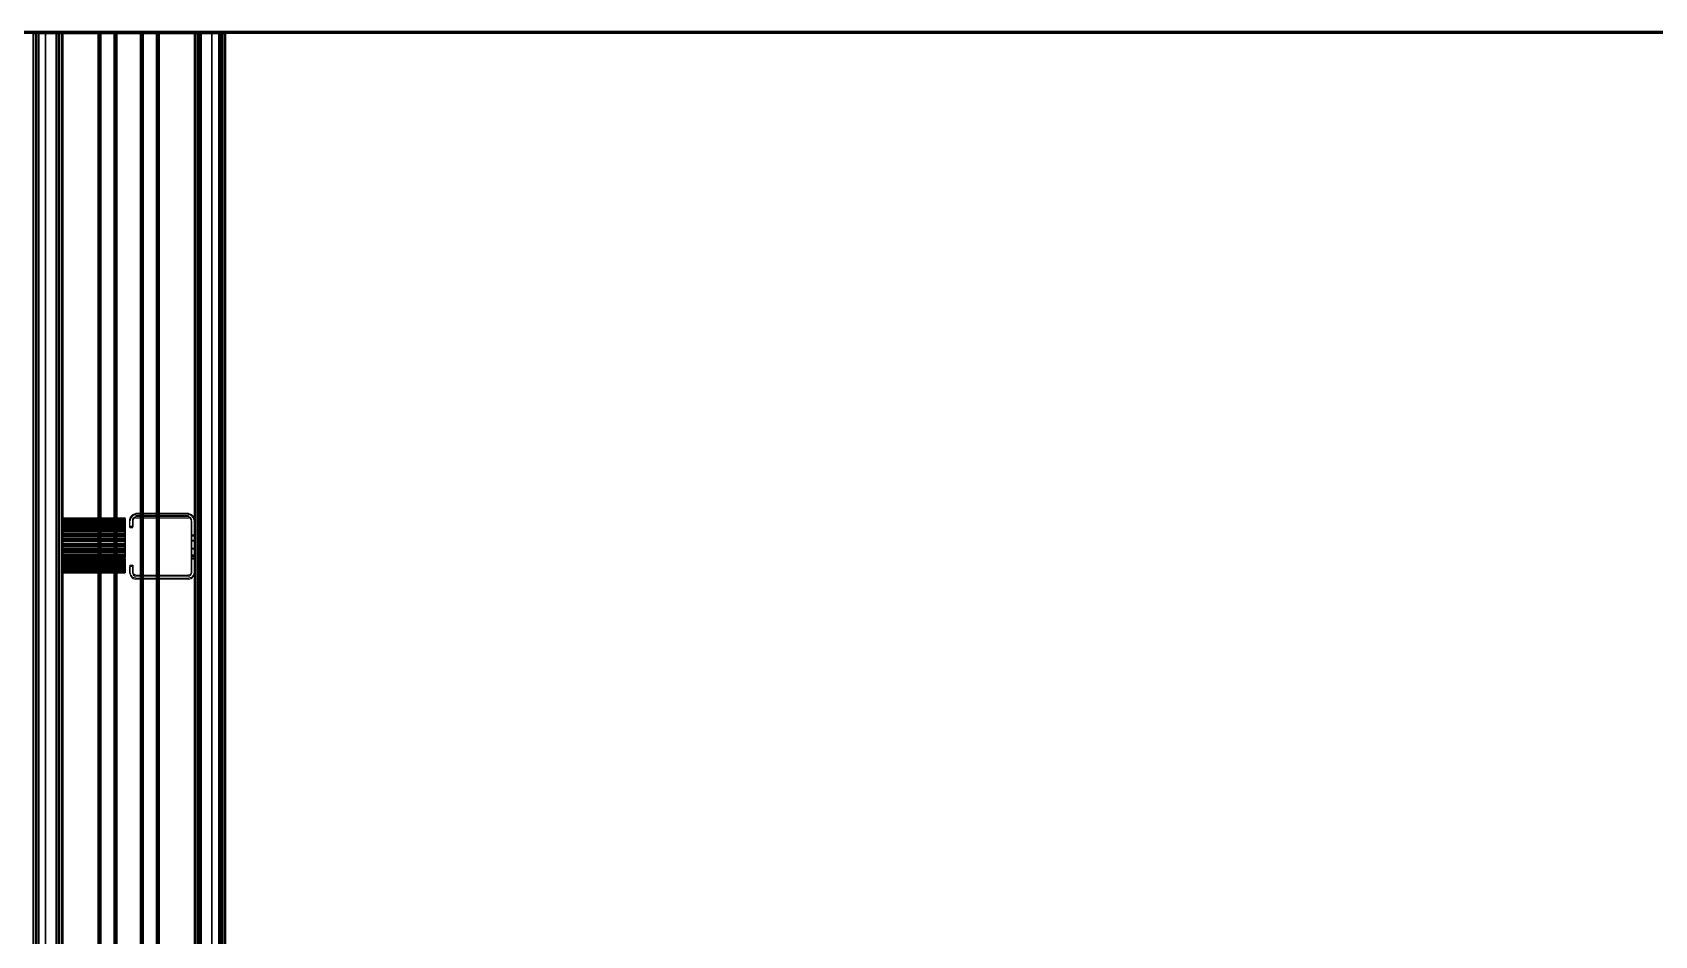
# Model space of a CAD drawing. Extents: x -1.15 to 3.72, y -0.59 to 4.79.
# Drawn here: x -0.51 to 0.244, y 4.326 to 4.746 of the extents above; entities that cross this region are included whole.
import ezdxf

# ---------------------------------------------------------------- set-up
doc = ezdxf.new("R2010")
doc.units = 0
doc.layers.add('DIMS', color=7, linetype='Continuous')
doc.layers.add('OUTLINES', color=7, linetype='Continuous', true_color=0x000009)

msp = doc.modelspace()

# ---------------------------------------------------------------- linework, layer by layer
at = {"layer": 'DIMS', "lineweight": 60}
msp.add_line((1.5846, 4.7456), (-0.75122, 4.7456), dxfattribs=at)
at = {"layer": 'OUTLINES'}
for p, q in [((-0.51, 4.7456), (-0.5088, 4.7456)), ((-0.51, 4.7456), (-0.51, -0.1544)), ((-0.51, 4.7451), (-0.51, -0.1549)), ((-0.5088, 4.7451), (-0.51, 4.7451)), ((-0.5091, 4.7456), (-0.5098, 4.7456)), ((-0.5098, -0.1544), (-0.5098, 4.7456)), ((-0.5098, 4.7451), (-0.5091, 4.7451)), ((-0.5098, 4.7451), (-0.5098, -0.1549)), ((-0.5091, 4.7456), (-0.4983, 4.7456)), ((-0.4983, 4.7451), (-0.5091, 4.7451)), ((-0.5088, 4.7456), (-0.5072, 4.7456)), ((-0.5088, 4.7456), (-0.5088, -0.1544)), ((-0.5088, 4.7451), (-0.5088, -0.1549)), ((-0.5072, 4.7451), (-0.5088, 4.7451)), ((-0.5087, -0.1544), (-0.5087, 4.7456)), ((-0.5087, 4.7451), (-0.5087, -0.1549)), ((-0.5086, -0.1544), (-0.5086, 4.7456)), ((-0.5086, 4.7456), (-0.508, 4.7456)), ((-0.5086, -0.1549), (-0.5086, 4.7451)), ((-0.508, 4.7451), (-0.5086, 4.7451)), ((-0.5085, 4.7456), (-0.5085, -0.1544)), ((-0.5085, -0.1549), (-0.5085, 4.7451)), ((-0.5081, 4.7456), (-0.4973, 4.7456)), ((-0.4973, 4.7451), (-0.5081, 4.7451)), ((-0.508, -0.1544), (-0.508, 4.7456)), ((-0.508, 4.7456), (-0.5072, 4.7456)), ((-0.508, -0.1549), (-0.508, 4.7451)), ((-0.5072, 4.7451), (-0.508, 4.7451)), ((-0.4801, 4.7456), (-0.5072, 4.7456)), ((-0.5072, 4.7456), (-0.5072, -0.1544)), ((-0.5072, -0.1549), (-0.5072, 4.7451)), ((-0.5072, 4.7451), (-0.4801, 4.7451)), ((-0.4992, 4.7456), (-0.5041, 4.7456)), ((-0.5041, 4.7456), (-0.5041, -0.1544)), ((-0.5041, 4.7451), (-0.4992, 4.7451)), ((-0.5041, -0.1549), (-0.5041, 4.7451)), ((-0.4992, 4.7456), (-0.4976, 4.7456)), ((-0.4992, 4.7456), (-0.4984, 4.7456)), ((-0.4992, -0.1544), (-0.4992, 4.7456)), ((-0.4976, 4.7451), (-0.4992, 4.7451)), ((-0.4992, 4.7451), (-0.4992, -0.1549)), ((-0.4984, 4.7451), (-0.4992, 4.7451)), ((-0.4984, 4.7456), (-0.4978, 4.7456)), ((-0.4984, 4.7456), (-0.4984, -0.1544)), ((-0.4984, 4.7451), (-0.4984, -0.1549)), ((-0.4978, 4.7451), (-0.4984, 4.7451)), ((-0.4979, 4.7456), (-0.4979, -0.1544)), ((-0.4979, -0.1549), (-0.4979, 4.7451)), ((-0.4978, 4.7456), (-0.4978, -0.1544)), ((-0.4978, 4.7451), (-0.4978, -0.1549)), ((-0.4977, -0.1544), (-0.4977, 4.7456)), ((-0.4977, 4.7451), (-0.4977, -0.1549)), ((-0.4976, -0.1544), (-0.4976, 4.7456)), ((-0.4976, 4.7456), (-0.4964, 4.7456)), ((-0.4976, -0.1549), (-0.4976, 4.7451)), ((-0.4964, 4.7451), (-0.4976, 4.7451)), ((-0.4966, 4.7456), (-0.4973, 4.7456)), ((-0.4973, 4.7451), (-0.4966, 4.7451)), ((-0.4966, -0.1544), (-0.4966, 4.7456)), ((-0.4961, 4.7456), (-0.4966, 4.7456)), ((-0.4966, 4.7451), (-0.4966, -0.1549)), ((-0.4966, 4.7451), (-0.4961, 4.7451)), ((-0.4964, -0.1544), (-0.4964, 4.7456)), ((-0.4964, -0.1549), (-0.4964, 4.7451)), ((-0.4961, 4.7456), (-0.4961, -0.1544)), ((-0.4961, -0.1549), (-0.4961, 4.7451)), ((-0.496, -0.1549), (-0.496, 4.7451)), ((-0.4801, 4.7456), (-0.4796, 4.7456)), ((-0.4801, 4.7456), (-0.4792, 4.7456)), ((-0.4796, 4.7451), (-0.4801, 4.7451)), ((-0.4792, 4.7451), (-0.4801, 4.7451)), ((-0.4796, 4.7456), (-0.4796, -0.1544)), ((-0.4796, -0.1549), (-0.4796, 4.7451)), ((-0.4792, -0.1544), (-0.4792, 4.7456)), ((-0.4792, 4.7456), (-0.4784, 4.7456)), ((-0.4792, 4.7451), (-0.4792, -0.1549)), ((-0.4784, 4.7451), (-0.4792, 4.7451)), ((-0.4729, 4.7456), (-0.4789, 4.7456)), ((-0.4789, 4.7451), (-0.4729, 4.7451)), ((-0.4784, 4.7456), (-0.4777, 4.7456)), ((-0.4784, 4.7456), (-0.4784, -0.1544)), ((-0.4777, 4.7451), (-0.4784, 4.7451)), ((-0.4784, -0.1549), (-0.4784, 4.7451)), ((-0.4717, 4.7456), (-0.4777, 4.7456)), ((-0.4777, 4.7451), (-0.4717, 4.7451)), ((-0.4729, 4.7456), (-0.4722, 4.7456)), ((-0.4722, 4.7451), (-0.4729, 4.7451)), ((-0.4722, 4.7456), (-0.4722, -0.1544)), ((-0.4722, 4.7456), (-0.4714, 4.7456)), ((-0.4722, -0.1549), (-0.4722, 4.7451)), ((-0.4714, 4.7451), (-0.4722, 4.7451)), ((-0.4714, -0.1544), (-0.4714, 4.7456)), ((-0.4714, 4.7456), (-0.4705, 4.7456)), ((-0.4714, 4.7451), (-0.4714, -0.1549)), ((-0.4705, 4.7451), (-0.4714, 4.7451)), ((-0.471, 4.7456), (-0.4705, 4.7456)), ((-0.471, 4.7456), (-0.471, -0.1544)), ((-0.4705, 4.7451), (-0.471, 4.7451)), ((-0.471, -0.1549), (-0.471, 4.7451)), ((-0.4603, 4.7456), (-0.4705, 4.7456)), ((-0.4705, 4.7451), (-0.4603, 4.7451)), ((-0.4603, 4.7456), (-0.4595, 4.7456)), ((-0.4595, 4.7451), (-0.4603, 4.7451)), ((-0.4599, -0.1544), (-0.4599, 4.7456)), ((-0.4599, 4.7451), (-0.4599, -0.1549)), ((-0.4595, 4.7456), (-0.4595, -0.1544)), ((-0.4595, 4.7456), (-0.4587, 4.7456)), ((-0.4595, -0.1549), (-0.4595, 4.7451)), ((-0.4587, 4.7451), (-0.4595, 4.7451)), ((-0.4531, 4.7456), (-0.4592, 4.7456)), ((-0.4592, 4.7451), (-0.4531, 4.7451)), ((-0.4587, -0.1544), (-0.4587, 4.7456)), ((-0.4587, 4.7456), (-0.458, 4.7456)), ((-0.4587, 4.7451), (-0.4587, -0.1549)), ((-0.458, 4.7451), (-0.4587, 4.7451)), ((-0.452, 4.7456), (-0.458, 4.7456)), ((-0.458, 4.7451), (-0.452, 4.7451)), ((-0.4531, 4.7456), (-0.4525, 4.7456)), ((-0.4525, 4.7451), (-0.4531, 4.7451)), ((-0.4525, -0.1544), (-0.4525, 4.7456)), ((-0.4525, 4.7456), (-0.4517, 4.7456)), ((-0.4525, 4.7451), (-0.4525, -0.1549)), ((-0.4517, 4.7451), (-0.4525, 4.7451)), ((-0.4517, 4.7456), (-0.4508, 4.7456)), ((-0.4517, 4.7456), (-0.4517, -0.1544)), ((-0.4508, 4.7451), (-0.4517, 4.7451)), ((-0.4517, -0.1549), (-0.4517, 4.7451)), ((-0.4516, 4.7456), (-0.4516, -0.1544)), ((-0.4516, -0.1549), (-0.4516, 4.7451)), ((-0.4512, -0.1544), (-0.4512, 4.7456)), ((-0.4512, 4.7451), (-0.4512, -0.1549)), ((-0.4236, 4.7456), (-0.4508, 4.7456)), ((-0.4508, 4.7451), (-0.4236, 4.7451)), ((-0.4349, -0.1544), (-0.4349, 4.7456)), ((-0.4347, -0.1544), (-0.4347, 4.7456)), ((-0.4342, 4.7456), (-0.4347, 4.7456)), ((-0.4347, 4.7451), (-0.4347, -0.1549)), ((-0.4347, 4.7451), (-0.4342, 4.7451)), ((-0.4345, -0.1544), (-0.4345, 4.7456)), ((-0.4345, 4.7456), (-0.4333, 4.7456)), ((-0.4345, -0.1549), (-0.4345, 4.7451)), ((-0.4333, 4.7451), (-0.4345, 4.7451)), ((-0.4342, 4.7456), (-0.4342, -0.1544)), ((-0.4335, 4.7456), (-0.4342, 4.7456)), ((-0.4342, -0.1549), (-0.4342, 4.7451)), ((-0.4342, 4.7451), (-0.4335, 4.7451)), ((-0.4335, 4.7456), (-0.4227, 4.7456)), ((-0.4227, 4.7451), (-0.4335, 4.7451)), ((-0.4333, -0.1544), (-0.4333, 4.7456)), ((-0.4333, 4.7456), (-0.4317, 4.7456)), ((-0.4333, -0.1549), (-0.4333, 4.7451)), ((-0.4317, 4.7451), (-0.4333, 4.7451)), ((-0.4332, 4.7456), (-0.4332, -0.1544)), ((-0.4332, -0.1549), (-0.4332, 4.7451)), ((-0.4331, 4.7456), (-0.4325, 4.7456)), ((-0.4331, 4.7456), (-0.4331, -0.1544)), ((-0.4331, 4.7451), (-0.4331, -0.1549)), ((-0.4325, 4.7451), (-0.4331, 4.7451)), ((-0.433, -0.1544), (-0.433, 4.7456)), ((-0.433, 4.7451), (-0.433, -0.1549)), ((-0.4326, 4.7456), (-0.4218, 4.7456)), ((-0.4218, 4.7451), (-0.4326, 4.7451)), ((-0.4325, 4.7456), (-0.4317, 4.7456)), ((-0.4325, 4.7456), (-0.4325, -0.1544)), ((-0.4325, 4.7451), (-0.4325, -0.1549)), ((-0.4317, 4.7451), (-0.4325, 4.7451)), ((-0.4268, 4.7456), (-0.4317, 4.7456)), ((-0.4317, 4.7456), (-0.4317, -0.1544)), ((-0.4317, 4.7451), (-0.4268, 4.7451)), ((-0.4317, -0.1549), (-0.4317, 4.7451)), ((-0.4268, -0.1544), (-0.4268, 4.7456)), ((-0.4268, 4.7451), (-0.4268, -0.1549)), ((-0.4236, 4.7456), (-0.4228, 4.7456)), ((-0.4236, 4.7456), (-0.422, 4.7456)), ((-0.4236, -0.1544), (-0.4236, 4.7456)), ((-0.4228, 4.7451), (-0.4236, 4.7451)), ((-0.4236, 4.7451), (-0.4236, -0.1549)), ((-0.422, 4.7451), (-0.4236, 4.7451)), ((-0.4228, -0.1544), (-0.4228, 4.7456)), ((-0.4228, 4.7456), (-0.4222, 4.7456)), ((-0.4228, -0.1549), (-0.4228, 4.7451)), ((-0.4222, 4.7451), (-0.4228, 4.7451)), ((-0.4223, -0.1544), (-0.4223, 4.7456)), ((-0.4223, 4.7451), (-0.4223, -0.1549)), ((-0.4222, -0.1544), (-0.4222, 4.7456)), ((-0.4222, -0.1549), (-0.4222, 4.7451)), ((-0.4221, 4.7456), (-0.4221, -0.1544)), ((-0.4221, -0.1549), (-0.4221, 4.7451)), ((-0.422, 4.7456), (-0.422, -0.1544)), ((-0.422, 4.7456), (-0.4209, 4.7456)), ((-0.422, 4.7451), (-0.422, -0.1549)), ((-0.4209, 4.7451), (-0.422, 4.7451)), ((-0.4211, 4.7456), (-0.4218, 4.7456)), ((-0.4218, 4.7451), (-0.4211, 4.7451)), ((-0.4211, 4.7456), (-0.4211, -0.1544)), ((-0.4206, 4.7456), (-0.4211, 4.7456)), ((-0.4211, -0.1549), (-0.4211, 4.7451)), ((-0.4211, 4.7451), (-0.4206, 4.7451)), ((-0.4209, 4.7456), (-0.4204, 4.7456)), ((-0.4209, 4.7456), (-0.4209, -0.1544)), ((-0.4209, 4.7451), (-0.4209, -0.1549)), ((-0.4204, 4.7451), (-0.4209, 4.7451)), ((-0.4206, -0.1544), (-0.4206, 4.7456)), ((-0.4206, 4.7451), (-0.4206, -0.1549)), ((-0.4204, 4.7456), (-0.4204, -0.1544)), ((-0.4635, 4.5217), (-0.4621, 4.5221)), ((-0.4377, 4.5221), (-0.4621, 4.5221)), ((-0.4377, 4.5221), (-0.4363, 4.5217)), ((-0.496, 4.5201), (-0.496, 4.5194)), ((-0.496, 4.5201), (-0.467, 4.5201)), ((-0.496, 4.5192), (-0.496, 4.5199)), ((-0.467, 4.5199), (-0.496, 4.5199)), ((-0.496, 4.5197), (-0.496, 4.519)), ((-0.496, 4.5197), (-0.467, 4.5197)), ((-0.496, 4.5196), (-0.496, 4.5188)), ((-0.496, 4.5196), (-0.467, 4.5196)), ((-0.496, 4.5194), (-0.496, 4.5187)), ((-0.467, 4.5194), (-0.496, 4.5194)), ((-0.496, 4.5185), (-0.496, 4.5192)), ((-0.496, 4.5192), (-0.467, 4.5192)), ((-0.467, 4.519), (-0.496, 4.519)), ((-0.467, 4.5188), (-0.496, 4.5188)), ((-0.496, 4.5188), (-0.496, 4.5181)), ((-0.467, 4.5187), (-0.496, 4.5187)), ((-0.496, 4.518), (-0.496, 4.5187)), ((-0.467, 4.5185), (-0.496, 4.5185)), ((-0.496, 4.5185), (-0.496, 4.518)), ((-0.496, 4.5183), (-0.496, 4.5176)), ((-0.496, 4.5183), (-0.467, 4.5183)), ((-0.467, 4.5181), (-0.496, 4.5181)), ((-0.467, 4.518), (-0.496, 4.518)), ((-0.496, 4.5174), (-0.496, 4.518)), ((-0.467, 4.5176), (-0.496, 4.5176)), ((-0.496, 4.5175), (-0.467, 4.5175)), ((-0.496, 4.5169), (-0.496, 4.5175)), ((-0.496, 4.5174), (-0.496, 4.5168)), ((-0.467, 4.5174), (-0.496, 4.5174)), ((-0.496, 4.5171), (-0.496, 4.5165)), ((-0.496, 4.5163), (-0.496, 4.5169)), ((-0.467, 4.5169), (-0.496, 4.5169)), ((-0.467, 4.5168), (-0.496, 4.5168)), ((-0.496, 4.5167), (-0.496, 4.516)), ((-0.467, 4.5167), (-0.496, 4.5167)), ((-0.496, 4.5166), (-0.467, 4.5166)), ((-0.496, 4.516), (-0.496, 4.5166)), ((-0.496, 4.5165), (-0.496, 4.5159)), ((-0.467, 4.5163), (-0.496, 4.5163)), ((-0.496, 4.5158), (-0.496, 4.5163)), ((-0.467, 4.516), (-0.496, 4.516)), ((-0.496, 4.5159), (-0.496, 4.5154)), ((-0.496, 4.5151), (-0.496, 4.5158)), ((-0.467, 4.5158), (-0.496, 4.5158)), ((-0.496, 4.5151), (-0.496, 4.5157)), ((-0.496, 4.5154), (-0.467, 4.5154)), ((-0.496, 4.5145), (-0.496, 4.5151)), ((-0.467, 4.5151), (-0.496, 4.5151)), ((-0.496, 4.5149), (-0.496, 4.5141)), ((-0.467, 4.5149), (-0.496, 4.5149)), ((-0.496, 4.5139), (-0.496, 4.5145)), ((-0.467, 4.5145), (-0.496, 4.5145)), ((-0.467, 4.5194), (-0.467, 4.5201)), ((-0.467, 4.5199), (-0.467, 4.5192)), ((-0.467, 4.519), (-0.467, 4.5197)), ((-0.467, 4.5188), (-0.467, 4.5196)), ((-0.467, 4.5187), (-0.467, 4.5194)), ((-0.467, 4.5192), (-0.467, 4.5185)), ((-0.467, 4.5181), (-0.467, 4.5188)), ((-0.467, 4.5187), (-0.467, 4.518)), ((-0.467, 4.518), (-0.467, 4.5185)), ((-0.467, 4.5176), (-0.467, 4.5183)), ((-0.467, 4.518), (-0.467, 4.5174)), ((-0.467, 4.5175), (-0.467, 4.5169)), ((-0.467, 4.5168), (-0.467, 4.5174)), ((-0.467, 4.5165), (-0.467, 4.5171)), ((-0.467, 4.5169), (-0.467, 4.5163)), ((-0.467, 4.516), (-0.467, 4.5167)), ((-0.467, 4.5166), (-0.467, 4.516)), ((-0.467, 4.5159), (-0.467, 4.5165)), ((-0.467, 4.5163), (-0.467, 4.5158)), ((-0.467, 4.5154), (-0.467, 4.5159)), ((-0.467, 4.5158), (-0.467, 4.5151)), ((-0.467, 4.5157), (-0.467, 4.5151)), ((-0.467, 4.5151), (-0.467, 4.5145)), ((-0.467, 4.5141), (-0.467, 4.5149)), ((-0.467, 4.5145), (-0.467, 4.5139)), ((-0.4649, 4.5193), (-0.4645, 4.5207)), ((-0.4645, 4.5202), (-0.4649, 4.5188)), ((-0.4649, 4.5161), (-0.4649, 4.5193)), ((-0.4649, 4.5188), (-0.4649, 4.5193)), ((-0.4649, 4.5156), (-0.4649, 4.5188)), ((-0.4635, 4.5161), (-0.4649, 4.5161)), ((-0.4649, 4.5156), (-0.4635, 4.5156)), ((-0.4645, 4.5207), (-0.4635, 4.5217)), ((-0.4635, 4.5212), (-0.4645, 4.5202)), ((-0.4621, 4.5216), (-0.4635, 4.5212)), ((-0.4635, 4.5193), (-0.4633, 4.52)), ((-0.4633, 4.5195), (-0.4635, 4.5188)), ((-0.4635, 4.5188), (-0.4635, 4.5193)), ((-0.4635, 4.5193), (-0.4635, 4.5161)), ((-0.4635, 4.5156), (-0.4635, 4.5188)), ((-0.4633, 4.52), (-0.4628, 4.5205)), ((-0.4628, 4.52), (-0.4633, 4.5195)), ((-0.4628, 4.5205), (-0.4621, 4.5207)), ((-0.4628, 4.5205), (-0.4628, 4.52)), ((-0.4621, 4.5202), (-0.4628, 4.52)), ((-0.4621, 4.5216), (-0.4377, 4.5216)), ((-0.4377, 4.5207), (-0.4621, 4.5207)), ((-0.4621, 4.5202), (-0.4377, 4.5202)), ((-0.4363, 4.5212), (-0.4377, 4.5216)), ((-0.4377, 4.5207), (-0.437, 4.5205)), ((-0.437, 4.52), (-0.4377, 4.5202)), ((-0.437, 4.5205), (-0.437, 4.52)), ((-0.437, 4.5205), (-0.4365, 4.52)), ((-0.4365, 4.5195), (-0.437, 4.52)), ((-0.4365, 4.52), (-0.4363, 4.5193)), ((-0.4363, 4.5188), (-0.4365, 4.5195)), ((-0.4363, 4.5217), (-0.4353, 4.5207)), ((-0.4353, 4.5202), (-0.4363, 4.5212)), ((-0.4363, 4.4949), (-0.4363, 4.5193)), ((-0.4363, 4.5188), (-0.4363, 4.4944)), ((-0.4353, 4.5207), (-0.4349, 4.5193)), ((-0.4349, 4.5188), (-0.4353, 4.5202)), ((-0.4349, 4.4949), (-0.4349, 4.5193)), ((-0.4349, 4.5188), (-0.4349, 4.4944)), ((-0.4962, 4.5081), (-0.4962, 4.5074)), ((-0.4962, 4.5071), (-0.4962, 4.5078)), ((-0.4962, 4.5069), (-0.4962, 4.5077)), ((-0.4962, 4.5071), (-0.4962, 4.5066)), ((-0.4962, 4.5065), (-0.4962, 4.5071)), ((-0.496, 4.5144), (-0.496, 4.5136)), ((-0.467, 4.5144), (-0.496, 4.5144)), ((-0.467, 4.5141), (-0.496, 4.5141)), ((-0.496, 4.514), (-0.467, 4.514)), ((-0.496, 4.5133), (-0.496, 4.5139)), ((-0.496, 4.5136), (-0.496, 4.5131)), ((-0.467, 4.5136), (-0.496, 4.5136)), ((-0.496, 4.5126), (-0.496, 4.5133)), ((-0.496, 4.5127), (-0.496, 4.5132)), ((-0.496, 4.5131), (-0.467, 4.5131)), ((-0.496, 4.5129), (-0.496, 4.5123)), ((-0.496, 4.5128), (-0.496, 4.5119)), ((-0.467, 4.5128), (-0.496, 4.5128)), ((-0.496, 4.5121), (-0.496, 4.5127)), ((-0.496, 4.5126), (-0.467, 4.5126)), ((-0.496, 4.5125), (-0.496, 4.5119)), ((-0.496, 4.5123), (-0.496, 4.5114)), ((-0.467, 4.5123), (-0.496, 4.5123)), ((-0.496, 4.5123), (-0.496, 4.5116)), ((-0.467, 4.5122), (-0.496, 4.5122)), ((-0.496, 4.5114), (-0.496, 4.5121)), ((-0.496, 4.5116), (-0.496, 4.5121)), ((-0.496, 4.5113), (-0.496, 4.5121)), ((-0.496, 4.5119), (-0.496, 4.5112)), ((-0.467, 4.5119), (-0.496, 4.5119)), ((-0.496, 4.5117), (-0.496, 4.5112)), ((-0.467, 4.5117), (-0.496, 4.5117)), ((-0.496, 4.5116), (-0.496, 4.5108)), ((-0.467, 4.5114), (-0.496, 4.5114)), ((-0.496, 4.5106), (-0.496, 4.5114)), ((-0.496, 4.5104), (-0.496, 4.5113)), ((-0.496, 4.5112), (-0.496, 4.5104)), ((-0.496, 4.5108), (-0.496, 4.5099)), ((-0.496, 4.5107), (-0.467, 4.5107)), ((-0.496, 4.5097), (-0.496, 4.5106)), ((-0.496, 4.5105), (-0.496, 4.5096)), ((-0.467, 4.5105), (-0.496, 4.5105)), ((-0.496, 4.5104), (-0.496, 4.5095)), ((-0.496, 4.5102), (-0.467, 4.5102)), ((-0.496, 4.51), (-0.496, 4.509)), ((-0.467, 4.51), (-0.496, 4.51)), ((-0.496, 4.5099), (-0.496, 4.5089)), ((-0.496, 4.5087), (-0.496, 4.5097)), ((-0.467, 4.5097), (-0.496, 4.5097)), ((-0.467, 4.5096), (-0.496, 4.5096)), ((-0.496, 4.5095), (-0.496, 4.5085)), ((-0.496, 4.5084), (-0.496, 4.5095)), ((-0.467, 4.5092), (-0.496, 4.5092)), ((-0.467, 4.509), (-0.496, 4.509)), ((-0.496, 4.5089), (-0.496, 4.5078)), ((-0.496, 4.5087), (-0.496, 4.5081)), ((-0.496, 4.5077), (-0.496, 4.5087)), ((-0.496, 4.5085), (-0.496, 4.5075)), ((-0.496, 4.5074), (-0.496, 4.5084)), ((-0.496, 4.5074), (-0.496, 4.5081)), ((-0.496, 4.5081), (-0.496, 4.5071)), ((-0.467, 4.5081), (-0.496, 4.5081)), ((-0.496, 4.5078), (-0.496, 4.5071)), ((-0.496, 4.5078), (-0.496, 4.5068)), ((-0.496, 4.5077), (-0.496, 4.5069)), ((-0.496, 4.5067), (-0.496, 4.5077)), ((-0.496, 4.5076), (-0.496, 4.5066)), ((-0.467, 4.5076), (-0.496, 4.5076)), ((-0.496, 4.5075), (-0.496, 4.5065)), ((-0.496, 4.5064), (-0.496, 4.5074)), ((-0.496, 4.5071), (-0.496, 4.5065)), ((-0.496, 4.5066), (-0.496, 4.5071)), ((-0.467, 4.5071), (-0.496, 4.5071)), ((-0.467, 4.5136), (-0.467, 4.5144)), ((-0.467, 4.5139), (-0.467, 4.5133)), ((-0.467, 4.5131), (-0.467, 4.5136)), ((-0.467, 4.5133), (-0.467, 4.5126)), ((-0.467, 4.5132), (-0.467, 4.5127)), ((-0.467, 4.5123), (-0.467, 4.5129)), ((-0.467, 4.5119), (-0.467, 4.5128)), ((-0.467, 4.5127), (-0.467, 4.5121)), ((-0.467, 4.5119), (-0.467, 4.5125)), ((-0.467, 4.5114), (-0.467, 4.5123)), ((-0.467, 4.5116), (-0.467, 4.5123)), ((-0.467, 4.5121), (-0.467, 4.5114)), ((-0.467, 4.5121), (-0.467, 4.5116)), ((-0.467, 4.5121), (-0.467, 4.5113)), ((-0.467, 4.5112), (-0.467, 4.5119)), ((-0.467, 4.5112), (-0.467, 4.5117)), ((-0.467, 4.5108), (-0.467, 4.5116)), ((-0.467, 4.5114), (-0.467, 4.5106)), ((-0.467, 4.5113), (-0.467, 4.5104)), ((-0.467, 4.5104), (-0.467, 4.5112)), ((-0.467, 4.5099), (-0.467, 4.5108)), ((-0.467, 4.5106), (-0.467, 4.5097)), ((-0.467, 4.5096), (-0.467, 4.5105)), ((-0.467, 4.5095), (-0.467, 4.5104)), ((-0.467, 4.509), (-0.467, 4.51)), ((-0.467, 4.5089), (-0.467, 4.5099)), ((-0.467, 4.5097), (-0.467, 4.5087)), ((-0.467, 4.5085), (-0.467, 4.5095)), ((-0.467, 4.5095), (-0.467, 4.5084)), ((-0.467, 4.5078), (-0.467, 4.5089)), ((-0.467, 4.5081), (-0.467, 4.5087)), ((-0.467, 4.5087), (-0.467, 4.5077)), ((-0.467, 4.5075), (-0.467, 4.5085)), ((-0.467, 4.5084), (-0.467, 4.5074)), ((-0.467, 4.5071), (-0.467, 4.5081)), ((-0.467, 4.5068), (-0.467, 4.5078)), ((-0.467, 4.5077), (-0.467, 4.5067)), ((-0.467, 4.5066), (-0.467, 4.5076)), ((-0.467, 4.5065), (-0.467, 4.5075)), ((-0.467, 4.5074), (-0.467, 4.5064)), ((-0.467, 4.5066), (-0.467, 4.5071)), ((-0.4363, 4.5122), (-0.4349, 4.5122)), ((-0.4363, 4.5098), (-0.4363, 4.5122)), ((-0.4363, 4.5118), (-0.4349, 4.5118)), ((-0.4363, 4.5118), (-0.4363, 4.5094)), ((-0.4363, 4.5098), (-0.4349, 4.5098)), ((-0.4363, 4.5061), (-0.4363, 4.5098)), ((-0.4363, 4.5094), (-0.4349, 4.5094)), ((-0.4363, 4.5094), (-0.4363, 4.5057)), ((-0.4349, 4.5098), (-0.4349, 4.5122)), ((-0.4349, 4.5118), (-0.4349, 4.5094)), ((-0.4349, 4.5061), (-0.4349, 4.5098)), ((-0.4349, 4.5094), (-0.4349, 4.5057)), ((-0.4962, 4.5067), (-0.4962, 4.5058)), ((-0.4962, 4.5065), (-0.4962, 4.5058)), ((-0.4962, 4.5064), (-0.4962, 4.5056)), ((-0.4962, 4.5055), (-0.4962, 4.5064)), ((-0.4962, 4.5051), (-0.4962, 4.5063)), ((-0.4962, 4.505), (-0.4962, 4.5056)), ((-0.4962, 4.5054), (-0.4962, 4.5048)), ((-0.4962, 4.504), (-0.4962, 4.5052)), ((-0.4962, 4.5051), (-0.4962, 4.5045)), ((-0.4962, 4.5051), (-0.4962, 4.504)), ((-0.4962, 4.5049), (-0.4962, 4.5043)), ((-0.496, 4.5068), (-0.496, 4.5058)), ((-0.496, 4.5056), (-0.496, 4.5067)), ((-0.496, 4.5058), (-0.496, 4.5067)), ((-0.467, 4.5066), (-0.496, 4.5066)), ((-0.496, 4.5066), (-0.496, 4.506)), ((-0.496, 4.5058), (-0.496, 4.5065)), ((-0.496, 4.5065), (-0.496, 4.5054)), ((-0.496, 4.5064), (-0.496, 4.5055)), ((-0.496, 4.5056), (-0.496, 4.5064)), ((-0.496, 4.5054), (-0.496, 4.5064)), ((-0.496, 4.5051), (-0.496, 4.5063)), ((-0.496, 4.506), (-0.496, 4.5055)), ((-0.496, 4.5058), (-0.496, 4.5048)), ((-0.496, 4.5057), (-0.496, 4.5047)), ((-0.467, 4.5057), (-0.496, 4.5057)), ((-0.496, 4.5046), (-0.496, 4.5056)), ((-0.496, 4.5056), (-0.496, 4.505)), ((-0.496, 4.5055), (-0.467, 4.5055)), ((-0.496, 4.5054), (-0.496, 4.5044)), ((-0.496, 4.5048), (-0.496, 4.5054)), ((-0.496, 4.5052), (-0.496, 4.504)), ((-0.496, 4.5045), (-0.496, 4.5051)), ((-0.496, 4.5051), (-0.496, 4.5041)), ((-0.467, 4.5051), (-0.496, 4.5051)), ((-0.496, 4.504), (-0.496, 4.5051)), ((-0.496, 4.505), (-0.467, 4.505)), ((-0.496, 4.5043), (-0.496, 4.5049)), ((-0.496, 4.5048), (-0.496, 4.5039)), ((-0.496, 4.5047), (-0.467, 4.5047)), ((-0.496, 4.5037), (-0.496, 4.5046)), ((-0.496, 4.5045), (-0.467, 4.5045)), ((-0.496, 4.504), (-0.496, 4.5045)), ((-0.496, 4.5044), (-0.496, 4.5036)), ((-0.467, 4.5041), (-0.496, 4.5041)), ((-0.467, 4.504), (-0.496, 4.504)), ((-0.496, 4.5039), (-0.496, 4.5032)), ((-0.496, 4.5029), (-0.496, 4.5037)), ((-0.496, 4.5036), (-0.496, 4.5028)), ((-0.496, 4.5029), (-0.496, 4.5036)), ((-0.496, 4.5024), (-0.496, 4.5033)), ((-0.467, 4.5033), (-0.496, 4.5033)), ((-0.496, 4.5032), (-0.496, 4.5026)), ((-0.496, 4.5032), (-0.496, 4.5025)), ((-0.467, 4.503), (-0.496, 4.503)), ((-0.496, 4.5022), (-0.496, 4.5029)), ((-0.496, 4.5023), (-0.496, 4.5029)), ((-0.496, 4.5028), (-0.496, 4.5018)), ((-0.467, 4.5028), (-0.496, 4.5028)), ((-0.496, 4.5028), (-0.496, 4.5021)), ((-0.496, 4.5026), (-0.496, 4.502)), ((-0.496, 4.5025), (-0.467, 4.5025)), ((-0.496, 4.5025), (-0.496, 4.502)), ((-0.467, 4.5024), (-0.496, 4.5024)), ((-0.496, 4.5017), (-0.496, 4.5022)), ((-0.496, 4.5021), (-0.496, 4.5016)), ((-0.496, 4.5021), (-0.467, 4.5021)), ((-0.496, 4.502), (-0.496, 4.5013)), ((-0.496, 4.5018), (-0.467, 4.5018)), ((-0.496, 4.5015), (-0.467, 4.5015)), ((-0.496, 4.5013), (-0.496, 4.5007)), ((-0.496, 4.5003), (-0.496, 4.5011)), ((-0.467, 4.5011), (-0.496, 4.5011)), ((-0.467, 4.5007), (-0.496, 4.5007)), ((-0.496, 4.5001), (-0.496, 4.5006)), ((-0.496, 4.4998), (-0.496, 4.5006)), ((-0.467, 4.5006), (-0.496, 4.5006)), ((-0.496, 4.5003), (-0.496, 4.4997)), ((-0.467, 4.5003), (-0.496, 4.5003)), ((-0.496, 4.5001), (-0.467, 4.5001)), ((-0.496, 4.5001), (-0.496, 4.4994)), ((-0.496, 4.4999), (-0.467, 4.4999)), ((-0.467, 4.4998), (-0.496, 4.4998)), ((-0.496, 4.4997), (-0.496, 4.4991)), ((-0.496, 4.499), (-0.496, 4.4995)), ((-0.467, 4.4994), (-0.496, 4.4994)), ((-0.467, 4.5058), (-0.467, 4.5068)), ((-0.467, 4.5067), (-0.467, 4.5056)), ((-0.467, 4.506), (-0.467, 4.5066)), ((-0.467, 4.5054), (-0.467, 4.5065)), ((-0.467, 4.5064), (-0.467, 4.5054)), ((-0.467, 4.5055), (-0.467, 4.506)), ((-0.467, 4.5048), (-0.467, 4.5058)), ((-0.467, 4.5047), (-0.467, 4.5057)), ((-0.467, 4.5056), (-0.467, 4.5046)), ((-0.467, 4.5044), (-0.467, 4.5054)), ((-0.467, 4.5041), (-0.467, 4.5051)), ((-0.467, 4.5039), (-0.467, 4.5048)), ((-0.467, 4.5046), (-0.467, 4.5037)), ((-0.467, 4.5045), (-0.467, 4.504)), ((-0.467, 4.5036), (-0.467, 4.5044)), ((-0.467, 4.5032), (-0.467, 4.5039)), ((-0.467, 4.5037), (-0.467, 4.5029)), ((-0.467, 4.5028), (-0.467, 4.5036)), ((-0.467, 4.5036), (-0.467, 4.5029)), ((-0.467, 4.5033), (-0.467, 4.5024)), ((-0.467, 4.5026), (-0.467, 4.5032)), ((-0.467, 4.5025), (-0.467, 4.5032)), ((-0.467, 4.5029), (-0.467, 4.5022)), ((-0.467, 4.5029), (-0.467, 4.5023)), ((-0.467, 4.5018), (-0.467, 4.5028)), ((-0.467, 4.5021), (-0.467, 4.5028)), ((-0.467, 4.502), (-0.467, 4.5026)), ((-0.467, 4.502), (-0.467, 4.5025)), ((-0.467, 4.5022), (-0.467, 4.5017)), ((-0.467, 4.5016), (-0.467, 4.5021)), ((-0.467, 4.5013), (-0.467, 4.502)), ((-0.467, 4.5007), (-0.467, 4.5013)), ((-0.467, 4.5011), (-0.467, 4.5003)), ((-0.467, 4.5006), (-0.467, 4.5001)), ((-0.467, 4.5006), (-0.467, 4.4998)), ((-0.467, 4.4997), (-0.467, 4.5003)), ((-0.467, 4.4994), (-0.467, 4.5001)), ((-0.467, 4.4991), (-0.467, 4.4997)), ((-0.467, 4.4995), (-0.467, 4.499)), ((-0.4363, 4.5061), (-0.4349, 4.5061)), ((-0.4363, 4.5029), (-0.4363, 4.5061)), ((-0.4363, 4.5057), (-0.4349, 4.5057)), ((-0.4363, 4.5024), (-0.4363, 4.5057)), ((-0.4363, 4.5029), (-0.4349, 4.5029)), ((-0.4363, 4.5016), (-0.4363, 4.5029)), ((-0.4363, 4.5024), (-0.4349, 4.5024)), ((-0.4363, 4.5024), (-0.4363, 4.5011)), ((-0.4363, 4.5016), (-0.4349, 4.5016)), ((-0.4363, 4.5011), (-0.4349, 4.5011)), ((-0.4349, 4.5029), (-0.4349, 4.5061)), ((-0.4349, 4.5057), (-0.4349, 4.5024)), ((-0.4349, 4.5016), (-0.4349, 4.5029)), ((-0.4349, 4.5024), (-0.4349, 4.5011)), ((-0.496, 4.4985), (-0.496, 4.4992)), ((-0.467, 4.4992), (-0.496, 4.4992)), ((-0.496, 4.4991), (-0.496, 4.4984)), ((-0.496, 4.4989), (-0.467, 4.4989)), ((-0.496, 4.4987), (-0.467, 4.4987)), ((-0.467, 4.4985), (-0.496, 4.4985)), ((-0.496, 4.4978), (-0.496, 4.4984)), ((-0.467, 4.4984), (-0.496, 4.4984)), ((-0.496, 4.4977), (-0.496, 4.4983)), ((-0.496, 4.4979), (-0.496, 4.4973)), ((-0.467, 4.4979), (-0.496, 4.4979)), ((-0.467, 4.4978), (-0.496, 4.4978)), ((-0.496, 4.4978), (-0.496, 4.4972)), ((-0.496, 4.4971), (-0.496, 4.4977)), ((-0.467, 4.4973), (-0.496, 4.4973)), ((-0.496, 4.4973), (-0.496, 4.4967)), ((-0.467, 4.4972), (-0.496, 4.4972)), ((-0.496, 4.4964), (-0.496, 4.4971)), ((-0.467, 4.4971), (-0.496, 4.4971)), ((-0.496, 4.4967), (-0.467, 4.4967)), ((-0.496, 4.4967), (-0.496, 4.496)), ((-0.496, 4.4959), (-0.496, 4.4965)), ((-0.467, 4.4965), (-0.496, 4.4965)), ((-0.496, 4.4964), (-0.467, 4.4964)), ((-0.496, 4.4955), (-0.496, 4.4962)), ((-0.467, 4.4962), (-0.496, 4.4962)), ((-0.467, 4.4961), (-0.496, 4.4961)), ((-0.496, 4.4961), (-0.496, 4.4955)), ((-0.467, 4.496), (-0.496, 4.496)), ((-0.496, 4.496), (-0.496, 4.4953)), ((-0.496, 4.4959), (-0.467, 4.4959)), ((-0.496, 4.4951), (-0.496, 4.4959)), ((-0.467, 4.4957), (-0.496, 4.4957)), ((-0.496, 4.4957), (-0.496, 4.495)), ((-0.496, 4.4948), (-0.496, 4.4955)), ((-0.467, 4.4955), (-0.496, 4.4955)), ((-0.496, 4.4946), (-0.496, 4.4953)), ((-0.467, 4.4953), (-0.496, 4.4953)), ((-0.496, 4.4951), (-0.467, 4.4951)), ((-0.496, 4.495), (-0.467, 4.495)), ((-0.467, 4.4948), (-0.496, 4.4948)), ((-0.496, 4.4946), (-0.467, 4.4946)), ((-0.467, 4.4992), (-0.467, 4.4985)), ((-0.467, 4.4984), (-0.467, 4.4991)), ((-0.467, 4.4984), (-0.467, 4.4978)), ((-0.467, 4.4983), (-0.467, 4.4977)), ((-0.467, 4.4973), (-0.467, 4.4979)), ((-0.467, 4.4972), (-0.467, 4.4978)), ((-0.467, 4.4977), (-0.467, 4.4971)), ((-0.467, 4.4967), (-0.467, 4.4973)), ((-0.467, 4.4971), (-0.467, 4.4964)), ((-0.467, 4.496), (-0.467, 4.4967)), ((-0.467, 4.4965), (-0.467, 4.4959)), ((-0.467, 4.4962), (-0.467, 4.4955)), ((-0.467, 4.4955), (-0.467, 4.4961)), ((-0.467, 4.4953), (-0.467, 4.496)), ((-0.467, 4.4959), (-0.467, 4.4951)), ((-0.467, 4.495), (-0.467, 4.4957)), ((-0.467, 4.4955), (-0.467, 4.4948)), ((-0.467, 4.4953), (-0.467, 4.4946)), ((-0.4649, 4.4981), (-0.4649, 4.4949)), ((-0.4649, 4.4981), (-0.4635, 4.4981)), ((-0.4649, 4.4944), (-0.4649, 4.4976)), ((-0.4635, 4.4976), (-0.4649, 4.4976)), ((-0.4645, 4.4935), (-0.4649, 4.4949)), ((-0.4649, 4.4949), (-0.4649, 4.4944)), ((-0.4649, 4.4944), (-0.4645, 4.493)), ((-0.4635, 4.4925), (-0.4645, 4.4935)), ((-0.4645, 4.493), (-0.4635, 4.492)), ((-0.4635, 4.4981), (-0.4635, 4.4949)), ((-0.4635, 4.4944), (-0.4635, 4.4976)), ((-0.4633, 4.4942), (-0.4635, 4.4949)), ((-0.4635, 4.4949), (-0.4635, 4.4944)), ((-0.4635, 4.4944), (-0.4633, 4.4937)), ((-0.4621, 4.4921), (-0.4635, 4.4925)), ((-0.4635, 4.492), (-0.4621, 4.4916)), ((-0.4633, 4.4942), (-0.4633, 4.4937)), ((-0.4628, 4.4937), (-0.4633, 4.4942)), ((-0.4633, 4.4937), (-0.4628, 4.4932)), ((-0.4621, 4.4935), (-0.4628, 4.4937)), ((-0.4628, 4.4932), (-0.4621, 4.493)), ((-0.4621, 4.4935), (-0.4377, 4.4935)), ((-0.4377, 4.493), (-0.4621, 4.493)), ((-0.4621, 4.4921), (-0.4377, 4.4921)), ((-0.437, 4.4937), (-0.4377, 4.4935)), ((-0.4377, 4.493), (-0.437, 4.4932)), ((-0.4363, 4.4925), (-0.4377, 4.4921)), ((-0.4377, 4.4916), (-0.4363, 4.492)), ((-0.4365, 4.4942), (-0.437, 4.4937)), ((-0.437, 4.4932), (-0.4365, 4.4937)), ((-0.4363, 4.4949), (-0.4365, 4.4942)), ((-0.4365, 4.4937), (-0.4363, 4.4944)), ((-0.4365, 4.4942), (-0.4365, 4.4937)), ((-0.4353, 4.4935), (-0.4363, 4.4925)), ((-0.4363, 4.492), (-0.4353, 4.493)), ((-0.4349, 4.4949), (-0.4353, 4.4935)), ((-0.4353, 4.493), (-0.4349, 4.4944)), ((-0.4377, 4.4916), (-0.4621, 4.4916))]:
    msp.add_line(p, q, dxfattribs=at)

doc.saveas('drawing.dxf')
